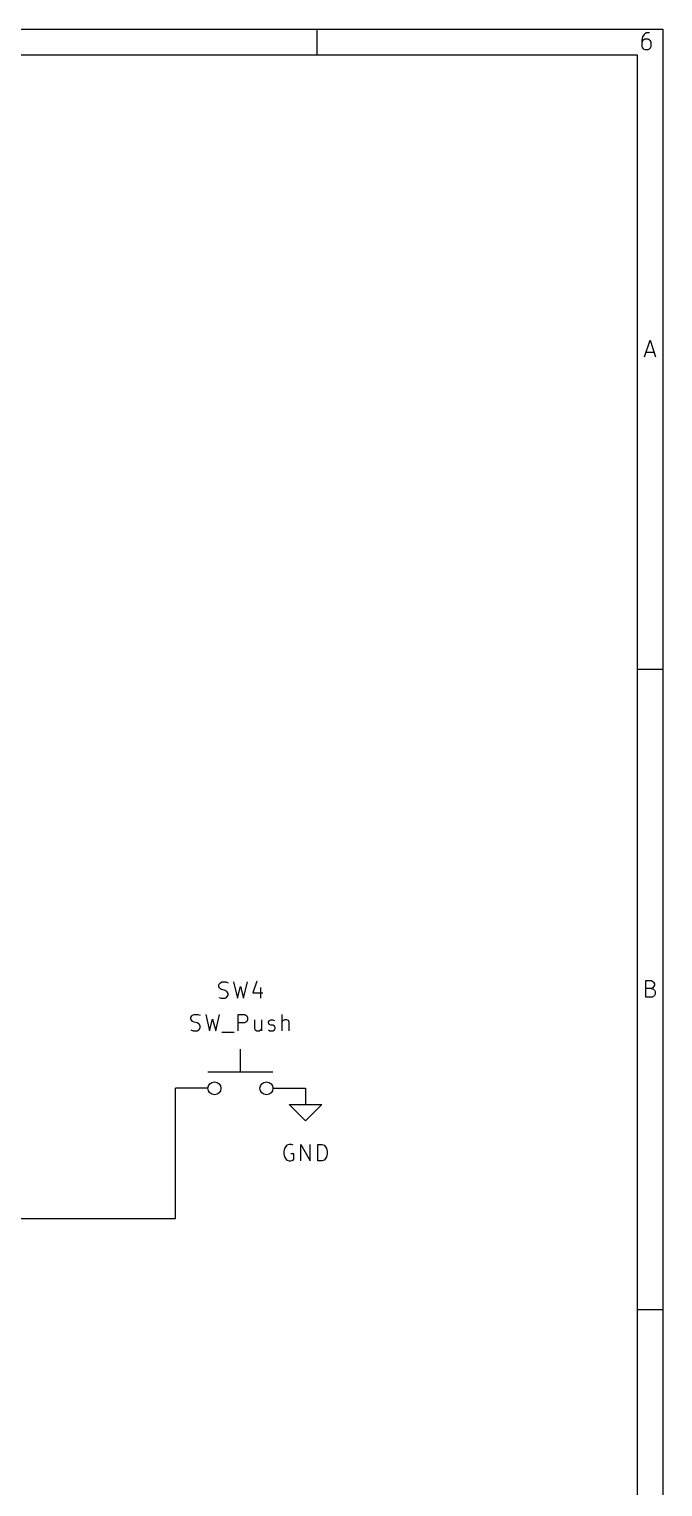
# Model space of a CAD drawing. Extents: x 0.4 to 11.3, y -7.9 to -0.4.
# Drawn here: x 9.35 to 11.299, y -4.875 to -0.394 of the extents above; entities that cross this region are included whole.
import ezdxf

# ---------------------------------------------------------------- set-up
doc = ezdxf.new("R2010")
doc.units = 0
doc.header["$MEASUREMENT"] = 0
for name, color, linetype in [('CYAN2', 4, 'CONTINUOUS'), ('GREEN3', 91, 'CONTINUOUS'), ('RED2', 1, 'CONTINUOUS')]:
    doc.layers.add(name, color=color, linetype=linetype)

msp = doc.modelspace()

# ---------------------------------------------------------------- linework, layer by layer
at = {"layer": 'CYAN2', "linetype": 'CONTINUOUS'}
for p, q in [((9.9333, -3.3323), (9.9357, -3.3276)), ((9.9333, -3.3323), (9.9357, -3.3276)), ((9.9333, -3.3371), (9.9333, -3.3323)), ((9.9333, -3.3371), (9.9333, -3.3323)), ((9.9357, -3.3419), (9.9333, -3.3371)), ((9.9357, -3.3419), (9.9333, -3.3371)), ((9.9357, -3.3276), (9.9381, -3.3252)), ((9.9357, -3.3276), (9.9381, -3.3252)), ((9.9381, -3.3442), (9.9357, -3.3419)), ((9.9381, -3.3442), (9.9357, -3.3419)), ((9.9381, -3.3252), (9.9429, -3.3228)), ((9.9381, -3.3252), (9.9429, -3.3228)), ((9.9429, -3.3466), (9.9381, -3.3442)), ((9.9429, -3.3466), (9.9381, -3.3442)), ((9.9429, -3.3228), (9.9548, -3.3228)), ((9.9429, -3.3228), (9.9548, -3.3228)), ((9.9524, -3.349), (9.9429, -3.3466)), ((9.9524, -3.349), (9.9429, -3.3466)), ((9.9571, -3.3514), (9.9524, -3.349)), ((9.9571, -3.3514), (9.9524, -3.349)), ((9.9548, -3.3228), (9.9619, -3.3252)), ((9.9548, -3.3228), (9.9619, -3.3252)), ((9.9595, -3.3538), (9.9571, -3.3514)), ((9.9595, -3.3538), (9.9571, -3.3514)), ((9.9619, -3.3585), (9.9595, -3.3538)), ((9.9619, -3.3585), (9.9595, -3.3538)), ((9.9619, -3.3633), (9.9619, -3.3585)), ((9.9619, -3.3633), (9.9619, -3.3585)), ((9.9786, -3.3228), (9.9905, -3.3728)), ((9.9786, -3.3228), (9.9905, -3.3728)), ((9.9905, -3.3728), (10, -3.3371)), ((9.9905, -3.3728), (10, -3.3371)), ((10, -3.3371), (10.0095, -3.3728)), ((10, -3.3371), (10.0095, -3.3728)), ((10.0095, -3.3728), (10.0214, -3.3228)), ((10.0095, -3.3728), (10.0214, -3.3228)), ((10.05, -3.3204), (10.0381, -3.3561)), ((10.05, -3.3204), (10.0381, -3.3561)), ((10.0381, -3.3561), (10.069, -3.3561)), ((10.0381, -3.3561), (10.069, -3.3561)), ((10.0619, -3.3395), (10.0619, -3.3728)), ((10.0619, -3.3395), (10.0619, -3.3728)), ((9.9333, -3.3704), (9.9405, -3.3728)), ((9.9333, -3.3704), (9.9405, -3.3728)), ((9.9405, -3.3728), (9.9524, -3.3728)), ((9.9405, -3.3728), (9.9524, -3.3728)), ((9.9524, -3.3728), (9.9571, -3.3704)), ((9.9524, -3.3728), (9.9571, -3.3704)), ((9.9571, -3.3704), (9.9595, -3.368)), ((9.9571, -3.3704), (9.9595, -3.368)), ((9.9595, -3.368), (9.9619, -3.3633)), ((9.9595, -3.368), (9.9619, -3.3633)), ((9.8476, -3.4323), (9.85, -3.4276)), ((9.8476, -3.4323), (9.85, -3.4276)), ((9.8476, -3.4371), (9.8476, -3.4323)), ((9.8476, -3.4371), (9.8476, -3.4323)), ((9.85, -3.4419), (9.8476, -3.4371)), ((9.85, -3.4419), (9.8476, -3.4371)), ((9.85, -3.4276), (9.8524, -3.4252)), ((9.85, -3.4276), (9.8524, -3.4252)), ((9.8524, -3.4442), (9.85, -3.4419)), ((9.8524, -3.4442), (9.85, -3.4419)), ((9.8524, -3.4252), (9.8571, -3.4228)), ((9.8524, -3.4252), (9.8571, -3.4228)), ((9.8571, -3.4466), (9.8524, -3.4442)), ((9.8571, -3.4466), (9.8524, -3.4442)), ((9.8571, -3.4228), (9.869, -3.4228)), ((9.8571, -3.4228), (9.869, -3.4228)), ((9.8667, -3.449), (9.8571, -3.4466)), ((9.8667, -3.449), (9.8571, -3.4466)), ((9.8714, -3.4514), (9.8667, -3.449)), ((9.8714, -3.4514), (9.8667, -3.449)), ((9.869, -3.4228), (9.8762, -3.4252)), ((9.869, -3.4228), (9.8762, -3.4252)), ((9.8929, -3.4228), (9.9048, -3.4728)), ((9.8929, -3.4228), (9.9048, -3.4728)), ((9.9048, -3.4728), (9.9143, -3.4371)), ((9.9048, -3.4728), (9.9143, -3.4371)), ((9.9143, -3.4371), (9.9238, -3.4728)), ((9.9143, -3.4371), (9.9238, -3.4728)), ((9.9238, -3.4728), (9.9357, -3.4228)), ((9.9238, -3.4728), (9.9357, -3.4228)), ((9.9929, -3.4728), (9.9929, -3.4228)), ((9.9929, -3.4228), (10.0119, -3.4228)), ((9.9929, -3.4728), (9.9929, -3.4228)), ((9.9929, -3.4228), (10.0119, -3.4228)), ((10.0119, -3.449), (9.9929, -3.449)), ((10.0119, -3.449), (9.9929, -3.449)), ((10.0119, -3.4228), (10.0167, -3.4252)), ((10.0119, -3.4228), (10.0167, -3.4252)), ((10.0167, -3.4466), (10.0119, -3.449)), ((10.0167, -3.4466), (10.0119, -3.449)), ((10.0167, -3.4252), (10.019, -3.4276)), ((10.0167, -3.4252), (10.019, -3.4276)), ((10.019, -3.4442), (10.0167, -3.4466)), ((10.019, -3.4442), (10.0167, -3.4466)), ((10.019, -3.4276), (10.0214, -3.4323)), ((10.019, -3.4276), (10.0214, -3.4323)), ((10.0214, -3.4395), (10.019, -3.4442)), ((10.0214, -3.4395), (10.019, -3.4442)), ((10.0214, -3.4323), (10.0214, -3.4395)), ((10.0214, -3.4323), (10.0214, -3.4395)), ((10.0429, -3.4395), (10.0429, -3.4657)), ((10.0429, -3.4395), (10.0429, -3.4657)), ((10.0643, -3.4395), (10.0643, -3.4728)), ((10.0643, -3.4395), (10.0643, -3.4728)), ((10.0857, -3.4466), (10.0881, -3.4419)), ((10.0857, -3.4466), (10.0881, -3.4419)), ((10.0857, -3.449), (10.0857, -3.4466)), ((10.0857, -3.449), (10.0857, -3.4466)), ((10.0881, -3.4538), (10.0857, -3.449)), ((10.0881, -3.4538), (10.0857, -3.449)), ((10.0881, -3.4419), (10.0929, -3.4395)), ((10.0881, -3.4419), (10.0929, -3.4395)), ((10.0929, -3.4395), (10.1, -3.4395)), ((10.0929, -3.4395), (10.1, -3.4395)), ((10.1, -3.4395), (10.1048, -3.4419)), ((10.1, -3.4395), (10.1048, -3.4419)), ((10.1286, -3.4728), (10.1286, -3.4228)), ((10.1286, -3.4728), (10.1286, -3.4228)), ((10.1309, -3.4419), (10.1286, -3.4442)), ((10.1309, -3.4419), (10.1286, -3.4442)), ((10.1357, -3.4395), (10.1309, -3.4419)), ((10.1357, -3.4395), (10.1309, -3.4419)), ((10.1429, -3.4395), (10.1357, -3.4395)), ((10.1429, -3.4395), (10.1357, -3.4395)), ((10.1476, -3.4419), (10.1429, -3.4395)), ((10.1476, -3.4419), (10.1429, -3.4395)), ((10.15, -3.4466), (10.1476, -3.4419)), ((10.15, -3.4466), (10.1476, -3.4419)), ((10.15, -3.4728), (10.15, -3.4466)), ((10.15, -3.4728), (10.15, -3.4466)), ((9.8476, -3.4704), (9.8548, -3.4728)), ((9.8476, -3.4704), (9.8548, -3.4728)), ((9.8548, -3.4728), (9.8667, -3.4728)), ((9.8548, -3.4728), (9.8667, -3.4728)), ((9.8667, -3.4728), (9.8714, -3.4704)), ((9.8667, -3.4728), (9.8714, -3.4704)), ((9.8738, -3.4538), (9.8714, -3.4514)), ((9.8738, -3.4538), (9.8714, -3.4514)), ((9.8714, -3.4704), (9.8738, -3.468)), ((9.8714, -3.4704), (9.8738, -3.468)), ((9.8762, -3.4585), (9.8738, -3.4538)), ((9.8762, -3.4585), (9.8738, -3.4538)), ((9.8738, -3.468), (9.8762, -3.4633)), ((9.8738, -3.468), (9.8762, -3.4633)), ((9.8762, -3.4633), (9.8762, -3.4585)), ((9.8762, -3.4633), (9.8762, -3.4585)), ((9.9429, -3.4776), (9.981, -3.4776)), ((9.9429, -3.4776), (9.981, -3.4776)), ((10.0429, -3.4657), (10.0452, -3.4704)), ((10.0429, -3.4657), (10.0452, -3.4704)), ((10.0452, -3.4704), (10.05, -3.4728)), ((10.0452, -3.4704), (10.05, -3.4728)), ((10.05, -3.4728), (10.0571, -3.4728)), ((10.05, -3.4728), (10.0571, -3.4728)), ((10.0571, -3.4728), (10.0619, -3.4704)), ((10.0571, -3.4728), (10.0619, -3.4704)), ((10.0619, -3.4704), (10.0643, -3.468)), ((10.0619, -3.4704), (10.0643, -3.468)), ((10.0857, -3.4704), (10.0905, -3.4728)), ((10.0857, -3.4704), (10.0905, -3.4728)), ((10.0929, -3.4561), (10.0881, -3.4538)), ((10.0929, -3.4561), (10.0881, -3.4538)), ((10.0905, -3.4728), (10.1, -3.4728)), ((10.0905, -3.4728), (10.1, -3.4728)), ((10.1, -3.4561), (10.0929, -3.4561)), ((10.1, -3.4561), (10.0929, -3.4561)), ((10.1048, -3.4585), (10.1, -3.4561)), ((10.1048, -3.4585), (10.1, -3.4561)), ((10.1, -3.4728), (10.1048, -3.4704)), ((10.1, -3.4728), (10.1048, -3.4704)), ((10.1071, -3.4633), (10.1048, -3.4585)), ((10.1071, -3.4633), (10.1048, -3.4585)), ((10.1048, -3.4704), (10.1071, -3.4657)), ((10.1048, -3.4704), (10.1071, -3.4657)), ((10.1071, -3.4657), (10.1071, -3.4633)), ((10.1071, -3.4657), (10.1071, -3.4633)), ((10.1357, -3.8347), (10.1333, -3.8442)), ((10.1357, -3.8347), (10.1333, -3.8442)), ((10.1333, -3.8442), (10.1333, -3.8514)), ((10.1333, -3.8442), (10.1333, -3.8514)), ((10.1333, -3.8514), (10.1357, -3.8609)), ((10.1333, -3.8514), (10.1357, -3.8609)), ((10.1381, -3.8299), (10.1357, -3.8347)), ((10.1381, -3.8299), (10.1357, -3.8347)), ((10.1429, -3.8252), (10.1381, -3.8299)), ((10.1429, -3.8252), (10.1381, -3.8299)), ((10.15, -3.8228), (10.1429, -3.8252)), ((10.15, -3.8228), (10.1429, -3.8252)), ((10.1571, -3.8228), (10.15, -3.8228)), ((10.1571, -3.8228), (10.15, -3.8228)), ((10.1643, -3.8514), (10.1548, -3.8514)), ((10.1643, -3.8514), (10.1548, -3.8514)), ((10.1619, -3.8252), (10.1571, -3.8228)), ((10.1619, -3.8252), (10.1571, -3.8228)), ((10.1643, -3.868), (10.1643, -3.8514)), ((10.1643, -3.868), (10.1643, -3.8514)), ((10.1857, -3.8728), (10.1857, -3.8228)), ((10.1857, -3.8228), (10.2143, -3.8728)), ((10.1857, -3.8728), (10.1857, -3.8228)), ((10.1857, -3.8228), (10.2143, -3.8728)), ((10.2143, -3.8728), (10.2143, -3.8228)), ((10.2143, -3.8728), (10.2143, -3.8228)), ((10.2381, -3.8728), (10.2381, -3.8228)), ((10.2381, -3.8228), (10.25, -3.8228)), ((10.2381, -3.8728), (10.2381, -3.8228)), ((10.2381, -3.8228), (10.25, -3.8228)), ((10.25, -3.8228), (10.2571, -3.8252)), ((10.25, -3.8228), (10.2571, -3.8252)), ((10.2571, -3.8252), (10.2619, -3.8299)), ((10.2571, -3.8252), (10.2619, -3.8299)), ((10.2619, -3.8299), (10.2643, -3.8347)), ((10.2619, -3.8299), (10.2643, -3.8347)), ((10.2643, -3.8347), (10.2667, -3.8442)), ((10.2643, -3.8347), (10.2667, -3.8442)), ((10.2667, -3.8514), (10.2643, -3.8609)), ((10.2667, -3.8514), (10.2643, -3.8609)), ((10.2667, -3.8442), (10.2667, -3.8514)), ((10.2667, -3.8442), (10.2667, -3.8514)), ((10.1357, -3.8609), (10.1381, -3.8657)), ((10.1357, -3.8609), (10.1381, -3.8657)), ((10.1381, -3.8657), (10.1429, -3.8704)), ((10.1381, -3.8657), (10.1429, -3.8704)), ((10.1429, -3.8704), (10.15, -3.8728)), ((10.1429, -3.8704), (10.15, -3.8728)), ((10.15, -3.8728), (10.1548, -3.8728)), ((10.15, -3.8728), (10.1548, -3.8728)), ((10.1548, -3.8728), (10.1619, -3.8704)), ((10.1548, -3.8728), (10.1619, -3.8704)), ((10.1619, -3.8704), (10.1643, -3.868)), ((10.1619, -3.8704), (10.1643, -3.868)), ((10.25, -3.8728), (10.2381, -3.8728)), ((10.25, -3.8728), (10.2381, -3.8728)), ((10.2571, -3.8704), (10.25, -3.8728)), ((10.2571, -3.8704), (10.25, -3.8728)), ((10.2619, -3.8657), (10.2571, -3.8704)), ((10.2619, -3.8657), (10.2571, -3.8704)), ((10.2643, -3.8609), (10.2619, -3.8657)), ((10.2643, -3.8609), (10.2619, -3.8657))]:
    msp.add_line(p, q, dxfattribs=at)
at = {"layer": 'GREEN3', "linetype": 'CONTINUOUS'}
for p, q in [((9.8, -4.05), (9.8, -3.65)), ((7.05, -4.05), (9.8, -4.05))]:
    msp.add_line(p, q, dxfattribs=at)
at = {"layer": 'RED2', "linetype": 'CONTINUOUS'}
for p, q in [((0.3937, -0.3937), (11.2993, -0.3937)), ((10.2362, -0.4724), (10.2362, -0.3937)), ((11.2993, -0.3937), (11.2993, -7.8743)), ((11.2365, -0.4174), (11.2341, -0.4272)), ((11.2341, -0.4272), (11.2341, -0.4467)), ((11.2365, -0.4296), (11.2341, -0.4345)), ((11.2341, -0.4467), (11.2365, -0.4516)), ((11.2414, -0.4101), (11.2365, -0.4174)), ((11.239, -0.4272), (11.2365, -0.4296)), ((11.2439, -0.4248), (11.239, -0.4272)), ((11.2439, -0.4077), (11.2414, -0.4101)), ((11.2487, -0.4053), (11.2439, -0.4077)), ((11.2536, -0.4248), (11.2439, -0.4248)), ((11.2585, -0.4053), (11.2487, -0.4053)), ((11.2585, -0.4272), (11.2536, -0.4248)), ((11.2609, -0.4296), (11.2585, -0.4272)), ((11.2633, -0.4345), (11.2609, -0.4296)), ((11.2609, -0.4516), (11.2633, -0.4467)), ((11.2633, -0.4467), (11.2633, -0.4345)), ((0.4724, -0.4724), (11.2206, -0.4724)), ((11.2206, -0.4724), (11.2206, -7.7956)), ((11.2365, -0.4516), (11.239, -0.454)), ((11.239, -0.454), (11.2439, -0.4564)), ((11.2439, -0.4564), (11.2536, -0.4564)), ((11.2536, -0.4564), (11.2585, -0.454)), ((11.2585, -0.454), (11.2609, -0.4516)), ((11.2429, -1.4013), (11.2599, -1.3501)), ((11.2477, -1.3867), (11.2721, -1.3867)), ((11.2599, -1.3501), (11.277, -1.4013)), ((11.2993, -2.3622), (11.2206, -2.3622)), ((11.2465, -3.3698), (11.2465, -3.3186)), ((11.2465, -3.3186), (11.2636, -3.3186)), ((11.2636, -3.343), (11.2465, -3.343)), ((11.2636, -3.3186), (11.2685, -3.3211)), ((11.2685, -3.3406), (11.2636, -3.343)), ((11.2636, -3.343), (11.2709, -3.3455)), ((11.2685, -3.3211), (11.2709, -3.3235)), ((11.2709, -3.3381), (11.2685, -3.3406)), ((11.2709, -3.3235), (11.2733, -3.3284)), ((11.2733, -3.3333), (11.2709, -3.3381)), ((11.2709, -3.3455), (11.2733, -3.3479)), ((11.2733, -3.3284), (11.2733, -3.3333)), ((11.2733, -3.3479), (11.2758, -3.3528)), ((11.2758, -3.3601), (11.2733, -3.365)), ((11.2758, -3.3528), (11.2758, -3.3601)), ((11.266, -3.3698), (11.2465, -3.3698)), ((11.2709, -3.3674), (11.266, -3.3698)), ((11.2733, -3.365), (11.2709, -3.3674)), ((10, -3.6), (10, -3.53)), ((10.1, -3.6), (9.9, -3.6)), ((9.9, -3.65), (9.8, -3.65)), ((9.9, -3.65), (9.8, -3.65)), ((10.1, -3.65), (10.2, -3.65)), ((10.1, -3.65), (10.2, -3.65)), ((10.2, -3.65), (10.2, -3.7)), ((10.2, -3.75), (10.15, -3.7)), ((10.15, -3.7), (10.2, -3.7)), ((10.2, -3.7), (10.25, -3.7)), ((10.25, -3.7), (10.2, -3.75)), ((11.2993, -4.3307), (11.2206, -4.3307))]:
    msp.add_line(p, q, dxfattribs=at)
at = {"layer": 'RED2'}
for centre in [(9.92, -3.65), (10.08, -3.65)]:
    msp.add_circle(centre, 0.02, dxfattribs=at)

doc.saveas('drawing.dxf')
